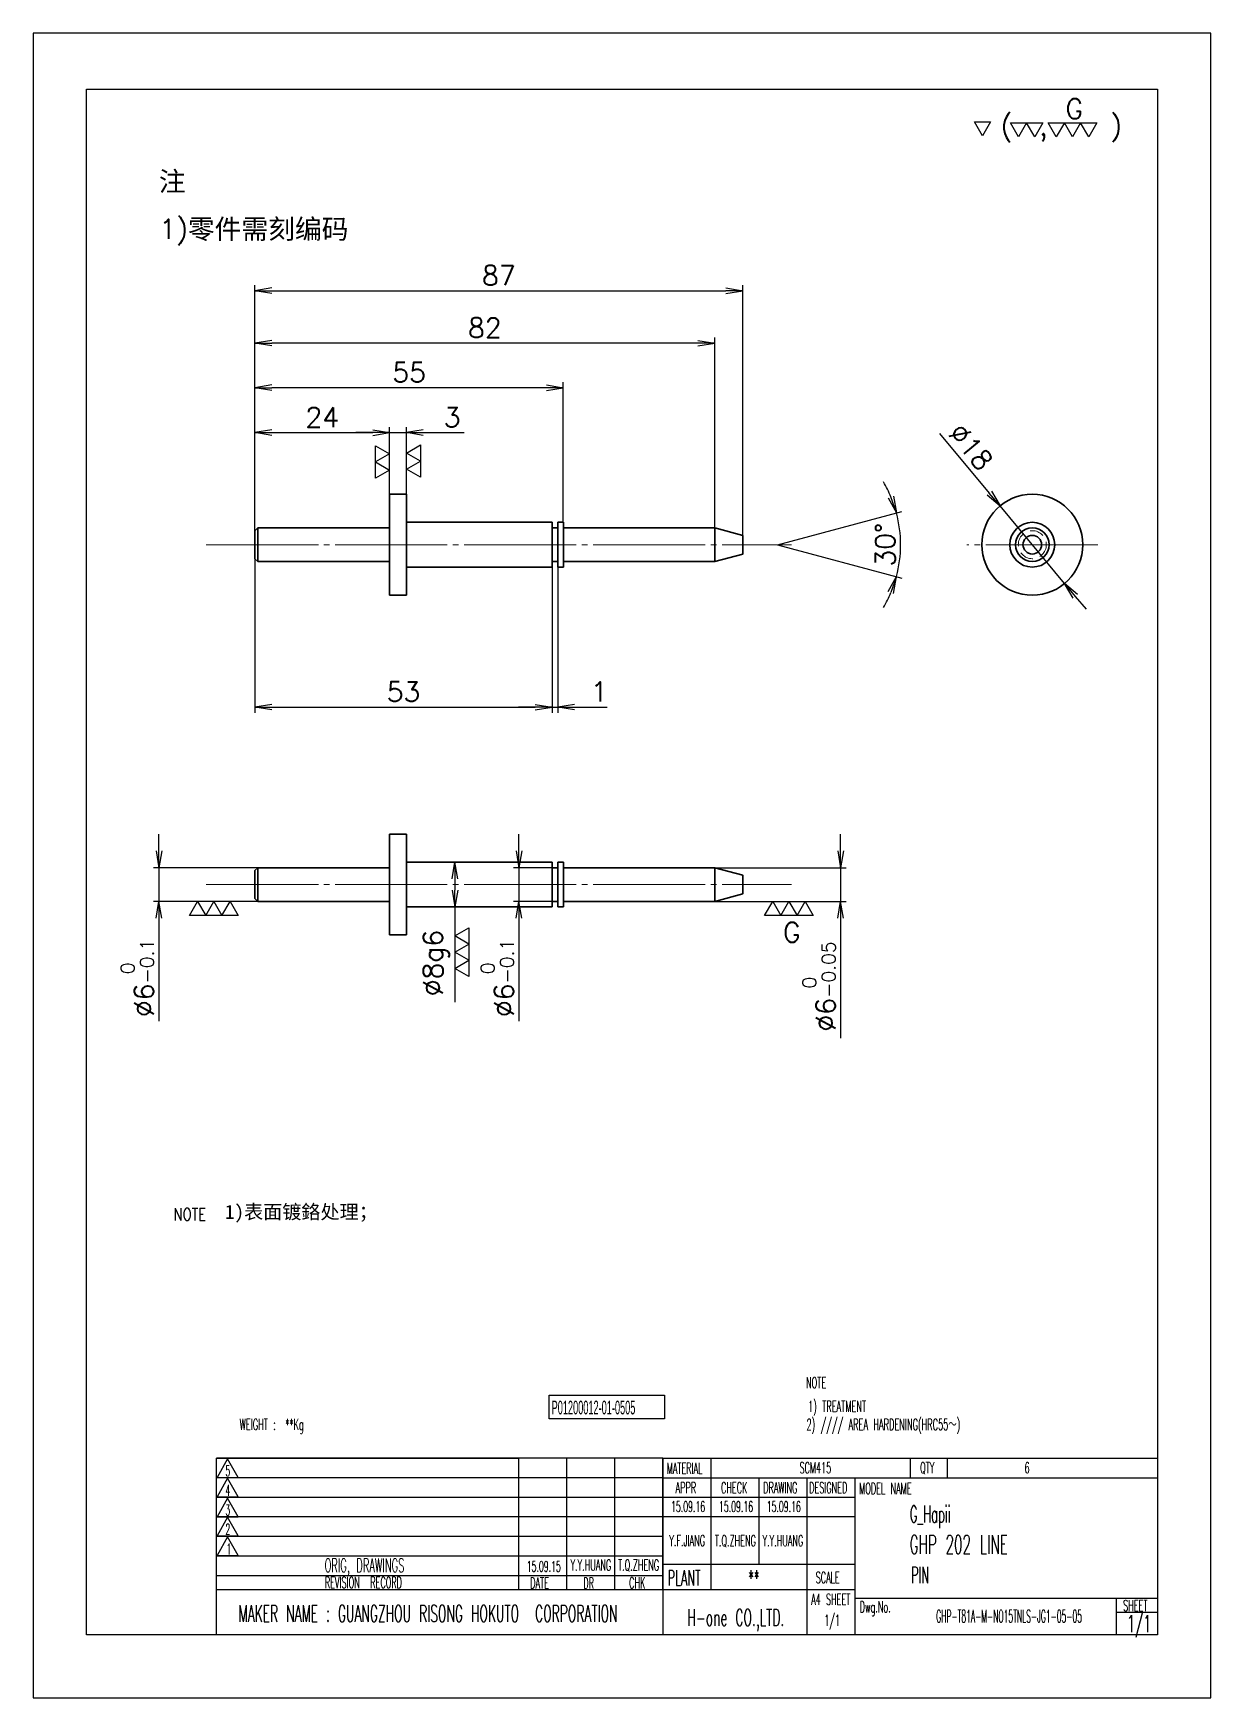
# Model space of a CAD drawing. Header units: millimetres. Extents: x 9439 to 18429, y 1498 to 3280.
# Drawn here: x 13288.5 to 13498.5, y 1498.1 to 1795.1 of the extents above; entities that cross this region are included whole.
import ezdxf
from ezdxf.enums import TextEntityAlignment as Align

# ---------------------------------------------------------------- set-up
doc = ezdxf.new("R2010")
doc.units = ezdxf.units.MM
doc.linetypes.add('CENTER-HOKUTO', pattern=[23, 20, -1, 1, -1])
doc.linetypes.add('HIDDEN-HOKUTO', pattern=[3.8, 2.5, -1.3])
doc.layers.add('AM_7', color=2, linetype='CENTER-HOKUTO', lineweight=30)
doc.layers.add('AM_HID', color=1, linetype='HIDDEN-HOKUTO', lineweight=25)
doc.layers.add('title_frame', color=7, linetype='Continuous')
doc.layers.add('word_dim', color=253, linetype='Continuous')
doc.styles.add('MX_NOTE_STANDARD', font='txt.shx', dxfattribs={"bigfont": 'bigfont.shx'})
doc.styles.get("Standard").update_dxf_attribs({"font": 'romans.shx', "bigfont": 'bigfont.shx'})
doc.dimstyles.new('RS1-1', dxfattribs={"dimtxt": 3.5, "dimasz": 3, "dimexe": 1, "dimexo": 0, "dimgap": 1, "dimtad": 3, "dimdsep": 46, "dimtxsty": 'Standard', "dimblk1": 'OPEN', "dimblk2": 'OPEN', "dimsah": 1, "dimcen": 0, "dimclrd": 256, "dimclre": 256, "dimclrt": 3, "dimazin": 2, "dimtfac": 1, "dimtmove": 0, "dimatfit": 3, "dimldrblk": 'OPEN', "dimfxl": 0, "dimtolj": 1, "dimtzin": 0, "dimarcsym": 0})

# ---------------------------------------------------------------- blocks, each defined once
blk = doc.blocks.new('21')
at = {"layer": 'title_frame', "color": 3, "linetype": 'Continuous'}
for points in [[(4.99, 2.99), (3.54, 5.49), (6.43, 5.49)], [(11.41, 2.82), (9.96, 5.33), (15.74, 5.33), (14.3, 2.82), (12.85, 5.33)], [(18.16, 2.84), (16.71, 5.34), (25.38, 5.34), (23.94, 2.84), (22.49, 5.34), (21.05, 2.84), (19.6, 5.34)]]:
    blk.add_lwpolyline(points, close=True, dxfattribs=at)
blk.add_text('(  ,    )', height=3.5, dxfattribs=at).set_placement((8.2, 3.07))
blk = doc.blocks.new('_Open')
at = {"color": 0, "lineweight": -2}
for p, q in [((-1, 0.167), (0, 0)), ((-1, -0.167), (0, 0)), ((0, 0), (-1, 0))]:
    blk.add_line(p, q, dxfattribs=at)
blk = doc.blocks.new('*D54')
at = {"layer": 'DEFPOINTS', "color": 0, "linetype": 'Continuous', "ltscale": 2}
for p in [(13415.05, 1749.17), (13328.05, 1703.86), (13415.05, 1703.86)]:
    blk.add_point(p, dxfattribs=at)
at = {"layer": 'word_dim', "linetype": 'Continuous', "lineweight": -2, "ltscale": 2}
for p, q in [((13328.05, 1703.86), (13328.05, 1750.17)), ((13415.05, 1703.86), (13415.05, 1750.17)), ((13331.05, 1749.17), (13412.05, 1749.17))]:
    blk.add_line(p, q, dxfattribs=at)
at = {"layer": 'word_dim', "linetype": 'Continuous', "lineweight": -2, "ltscale": 2, "xscale": 3, "yscale": 3, "zscale": 3, "rotation": 180}
blk.add_blockref('_Open', (13328.05, 1749.17), dxfattribs=at)
at = {"layer": 'word_dim', "linetype": 'Continuous', "lineweight": -2, "ltscale": 2, "xscale": 3, "yscale": 3, "zscale": 3}
blk.add_blockref('_Open', (13415.05, 1749.17), dxfattribs=at)
at = {"layer": 'word_dim', "color": 3, "linetype": 'Continuous', "ltscale": 2, "insert": (13371.55, 1751.92), "char_height": 3.5, "attachment_point": 5}
blk.add_mtext('\\A1;87', dxfattribs=at)
blk = doc.blocks.new('*D55')
at = {"layer": 'DEFPOINTS', "color": 0, "linetype": 'Continuous', "ltscale": 2}
for p in [(13352.05, 1723.86), (13352.05, 1712.86), (13328.05, 1703.86)]:
    blk.add_point(p, dxfattribs=at)
at = {"layer": 'word_dim', "linetype": 'Continuous', "lineweight": -2, "ltscale": 2}
for p, q in [((13328.05, 1703.86), (13328.05, 1724.86)), ((13331.05, 1723.86), (13349.05, 1723.86)), ((13352.05, 1712.86), (13352.05, 1724.86))]:
    blk.add_line(p, q, dxfattribs=at)
at = {"layer": 'word_dim', "linetype": 'Continuous', "lineweight": -2, "ltscale": 2, "xscale": 3, "yscale": 3, "zscale": 3, "rotation": 180}
blk.add_blockref('_Open', (13328.05, 1723.86), dxfattribs=at)
at = {"layer": 'word_dim', "linetype": 'Continuous', "lineweight": -2, "ltscale": 2, "xscale": 3, "yscale": 3, "zscale": 3}
blk.add_blockref('_Open', (13352.05, 1723.86), dxfattribs=at)
at = {"layer": 'word_dim', "color": 3, "linetype": 'Continuous', "ltscale": 2, "insert": (13340.05, 1726.61), "char_height": 3.5, "attachment_point": 5}
blk.add_mtext('\\A1;24', dxfattribs=at)
blk = doc.blocks.new('*D56')
at = {"layer": 'DEFPOINTS', "color": 0, "linetype": 'Continuous', "ltscale": 2}
for p in [(13355.05, 1723.86), (13352.05, 1712.86), (13355.05, 1712.86)]:
    blk.add_point(p, dxfattribs=at)
at = {"layer": 'word_dim', "linetype": 'Continuous', "lineweight": -2, "ltscale": 2}
for p, q in [((13349.05, 1723.86), (13346.05, 1723.86)), ((13352.05, 1712.86), (13352.05, 1724.86)), ((13352.05, 1723.86), (13355.05, 1723.86)), ((13355.05, 1712.86), (13355.05, 1724.86)), ((13358.05, 1723.86), (13365.39, 1723.86))]:
    blk.add_line(p, q, dxfattribs=at)
at = {"layer": 'word_dim', "linetype": 'Continuous', "lineweight": -2, "ltscale": 2, "xscale": 3, "yscale": 3, "zscale": 3}
blk.add_blockref('_Open', (13352.05, 1723.86), dxfattribs=at)
at = {"layer": 'word_dim', "linetype": 'Continuous', "lineweight": -2, "ltscale": 2, "xscale": 3, "yscale": 3, "zscale": 3, "rotation": 180}
blk.add_blockref('_Open', (13355.05, 1723.86), dxfattribs=at)
at = {"layer": 'word_dim', "color": 3, "linetype": 'Continuous', "ltscale": 2, "insert": (13363.22, 1726.61), "char_height": 3.5, "attachment_point": 5}
blk.add_mtext('\\A1;3', dxfattribs=at)
blk = doc.blocks.new('*D57')
at = {"layer": 'DEFPOINTS', "color": 0, "linetype": 'Continuous', "ltscale": 2}
for p in [(13328.05, 1703.86), (13381.05, 1699.86), (13381.05, 1674.87)]:
    blk.add_point(p, dxfattribs=at)
at = {"layer": 'word_dim', "linetype": 'Continuous', "lineweight": -2, "ltscale": 2}
for p, q in [((13328.05, 1703.86), (13328.05, 1673.87)), ((13381.05, 1699.86), (13381.05, 1673.87)), ((13331.05, 1674.87), (13378.05, 1674.87))]:
    blk.add_line(p, q, dxfattribs=at)
at = {"layer": 'word_dim', "linetype": 'Continuous', "lineweight": -2, "ltscale": 2, "xscale": 3, "yscale": 3, "zscale": 3, "rotation": 180}
blk.add_blockref('_Open', (13328.05, 1674.87), dxfattribs=at)
at = {"layer": 'word_dim', "linetype": 'Continuous', "lineweight": -2, "ltscale": 2, "xscale": 3, "yscale": 3, "zscale": 3}
blk.add_blockref('_Open', (13381.05, 1674.87), dxfattribs=at)
at = {"layer": 'word_dim', "color": 3, "linetype": 'Continuous', "ltscale": 2, "insert": (13354.55, 1677.62), "char_height": 3.5, "attachment_point": 5}
blk.add_mtext('\\A1;53', dxfattribs=at)
blk = doc.blocks.new('*D58')
at = {"layer": 'DEFPOINTS', "color": 0, "linetype": 'Continuous', "ltscale": 2}
for p in [(13381.05, 1699.86), (13382.05, 1699.86), (13382.05, 1674.87)]:
    blk.add_point(p, dxfattribs=at)
at = {"layer": 'word_dim', "linetype": 'Continuous', "lineweight": -2, "ltscale": 2}
for p, q in [((13381.05, 1699.86), (13381.05, 1673.87)), ((13382.05, 1699.86), (13382.05, 1673.87)), ((13378.05, 1674.87), (13375.05, 1674.87)), ((13381.05, 1674.87), (13382.05, 1674.87)), ((13385.05, 1674.87), (13390.89, 1674.87))]:
    blk.add_line(p, q, dxfattribs=at)
at = {"layer": 'word_dim', "linetype": 'Continuous', "lineweight": -2, "ltscale": 2, "xscale": 3, "yscale": 3, "zscale": 3}
blk.add_blockref('_Open', (13381.05, 1674.87), dxfattribs=at)
at = {"layer": 'word_dim', "linetype": 'Continuous', "lineweight": -2, "ltscale": 2, "xscale": 3, "yscale": 3, "zscale": 3, "rotation": 180}
blk.add_blockref('_Open', (13382.05, 1674.87), dxfattribs=at)
at = {"layer": 'word_dim', "color": 3, "linetype": 'Continuous', "ltscale": 2, "insert": (13389.47, 1677.62), "char_height": 3.5, "attachment_point": 5}
blk.add_mtext('\\A1;1', dxfattribs=at)
blk = doc.blocks.new('*D59')
at = {"layer": 'DEFPOINTS', "color": 0, "linetype": 'Continuous', "ltscale": 2}
for p in [(13328.05, 1731.87), (13383.05, 1707.86), (13328.05, 1703.86)]:
    blk.add_point(p, dxfattribs=at)
at = {"layer": 'word_dim', "linetype": 'Continuous', "lineweight": -2, "ltscale": 2}
for p, q in [((13328.05, 1703.86), (13328.05, 1732.87)), ((13380.05, 1731.87), (13331.05, 1731.87)), ((13383.05, 1707.86), (13383.05, 1732.87))]:
    blk.add_line(p, q, dxfattribs=at)
at = {"layer": 'word_dim', "linetype": 'Continuous', "lineweight": -2, "ltscale": 2, "xscale": 3, "yscale": 3, "zscale": 3, "rotation": 180}
blk.add_blockref('_Open', (13328.05, 1731.87), dxfattribs=at)
at = {"layer": 'word_dim', "linetype": 'Continuous', "lineweight": -2, "ltscale": 2, "xscale": 3, "yscale": 3, "zscale": 3}
blk.add_blockref('_Open', (13383.05, 1731.87), dxfattribs=at)
at = {"layer": 'word_dim', "color": 3, "linetype": 'Continuous', "ltscale": 2, "insert": (13355.55, 1734.62), "char_height": 3.5, "attachment_point": 5}
blk.add_mtext('\\A1;55', dxfattribs=at)
blk = doc.blocks.new('*D60')
at = {"layer": 'DEFPOINTS', "color": 0, "linetype": 'Continuous', "ltscale": 2}
for p in [(13328.05, 1739.83), (13410.05, 1706.81), (13328.05, 1703.86)]:
    blk.add_point(p, dxfattribs=at)
at = {"layer": 'word_dim', "linetype": 'Continuous', "lineweight": -2, "ltscale": 2}
for p, q in [((13328.05, 1703.86), (13328.05, 1740.83)), ((13410.05, 1706.81), (13410.05, 1740.83)), ((13407.05, 1739.83), (13331.05, 1739.83))]:
    blk.add_line(p, q, dxfattribs=at)
at = {"layer": 'word_dim', "linetype": 'Continuous', "lineweight": -2, "ltscale": 2, "xscale": 3, "yscale": 3, "zscale": 3, "rotation": 180}
blk.add_blockref('_Open', (13328.05, 1739.83), dxfattribs=at)
at = {"layer": 'word_dim', "linetype": 'Continuous', "lineweight": -2, "ltscale": 2, "xscale": 3, "yscale": 3, "zscale": 3}
blk.add_blockref('_Open', (13410.05, 1739.83), dxfattribs=at)
at = {"layer": 'word_dim', "color": 3, "linetype": 'Continuous', "ltscale": 2, "insert": (13369.05, 1742.58), "char_height": 3.5, "attachment_point": 5}
blk.add_mtext('\\A1;82', dxfattribs=at)
blk = doc.blocks.new('*D61')
at = {"layer": 'DEFPOINTS', "color": 0, "linetype": 'Continuous', "ltscale": 2}
for p in [(13410.05, 1706.86), (13415.05, 1705.52), (13415.05, 1702.2), (13443.12, 1701.95), (13410.05, 1700.86)]:
    blk.add_point(p, dxfattribs=at)
at = {"layer": 'word_dim', "linetype": 'Continuous', "lineweight": -2, "ltscale": 2}
for q in [(13443.42, 1709.81), (13443.42, 1697.92)]:
    blk.add_line((13421.25, 1703.86), q, dxfattribs=at)
for start, end in [(22.8347, 30.6697), (345.0003, 14.9997), (329.3303, 337.1653)]:
    blk.add_arc((13421.25, 1703.86), 21.96, start, end, dxfattribs=at)
at = {"layer": 'word_dim', "linetype": 'Continuous', "lineweight": -2, "ltscale": 2, "xscale": 3, "yscale": 3, "zscale": 3}
for p, rotation in [((13442.46, 1709.55), 288.9172278543164), ((13442.46, 1698.18), 71.0827721456836)]:
    blk.add_blockref('_Open', p, dxfattribs=dict(at, rotation=rotation))
at = {"layer": 'word_dim', "color": 3, "linetype": 'Continuous', "ltscale": 2, "insert": (13440.46, 1703.86), "char_height": 3.5, "attachment_point": 5, "rotation": 90}
blk.add_mtext('\\A1;{\\Fsimplex|c0;30°}', dxfattribs=at)
blk = doc.blocks.new('*D62')
at = {"layer": 'DEFPOINTS', "color": 0, "linetype": 'Continuous', "ltscale": 2}
for p in [(13460.94, 1710.78), (13472.45, 1696.95)]:
    blk.add_point(p, dxfattribs=at)
at = {"layer": 'word_dim', "linetype": 'Continuous', "lineweight": -2, "ltscale": 2}
for p, q in [((13450.17, 1723.72), (13459.02, 1713.09)), ((13472.45, 1696.95), (13460.94, 1710.78)), ((13474.37, 1694.64), (13476.29, 1692.34))]:
    blk.add_line(p, q, dxfattribs=at)
at = {"layer": 'word_dim', "linetype": 'Continuous', "lineweight": -2, "ltscale": 2, "xscale": 3, "yscale": 3, "zscale": 3}
for p, rotation in [((13460.94, 1710.78), 309.7729966099823), ((13472.45, 1696.95), 129.7729966099824)]:
    blk.add_blockref('_Open', p, dxfattribs=dict(at, rotation=rotation))
at = {"layer": 'word_dim', "color": 3, "linetype": 'Continuous', "ltscale": 2, "insert": (13455.75, 1721.32), "char_height": 3.5, "attachment_point": 5, "rotation": 309.773}
blk.add_mtext('\\A1;∅18', dxfattribs=at)
blk = doc.blocks.new('*D63')
at = {"layer": 'DEFPOINTS', "color": 0, "linetype": 'Continuous', "ltscale": 2}
for p in [(13340.3, 1646.22), (13310.93, 1640.22), (13340.3, 1640.22)]:
    blk.add_point(p, dxfattribs=at)
at = {"layer": 'word_dim', "linetype": 'Continuous', "lineweight": -2, "ltscale": 2}
for p, q in [((13310.93, 1649.22), (13310.93, 1652.22)), ((13340.3, 1646.22), (13309.93, 1646.22)), ((13310.93, 1646.22), (13310.93, 1640.22)), ((13340.3, 1640.22), (13309.93, 1640.22)), ((13310.93, 1637.22), (13310.93, 1618.87))]:
    blk.add_line(p, q, dxfattribs=at)
at = {"layer": 'word_dim', "linetype": 'Continuous', "lineweight": -2, "ltscale": 2, "xscale": 3, "yscale": 3, "zscale": 3}
for p, rotation in [((13310.93, 1646.22), 270), ((13310.93, 1640.22), 90)]:
    blk.add_blockref('_Open', p, dxfattribs=dict(at, rotation=rotation))
at = {"layer": 'word_dim', "color": 3, "linetype": 'Continuous', "ltscale": 2, "insert": (13307.07, 1626.55), "char_height": 3.5, "attachment_point": 5, "rotation": 90}
blk.add_mtext('%%C6{\\H2.450000;\\S 0^ -0.1;}', dxfattribs=at)
blk = doc.blocks.new('*D64')
at = {"layer": 'DEFPOINTS', "color": 0, "linetype": 'Continuous', "ltscale": 2}
for p in [(13400.67, 1646.22), (13400.67, 1640.22), (13432.51, 1640.22)]:
    blk.add_point(p, dxfattribs=at)
at = {"layer": 'word_dim', "linetype": 'Continuous', "lineweight": -2, "ltscale": 2}
for p, q in [((13432.51, 1649.22), (13432.51, 1652.22)), ((13400.67, 1646.22), (13433.51, 1646.22)), ((13432.51, 1646.22), (13432.51, 1640.22)), ((13400.67, 1640.22), (13433.51, 1640.22)), ((13432.51, 1637.22), (13432.51, 1615.84))]:
    blk.add_line(p, q, dxfattribs=at)
at = {"layer": 'word_dim', "linetype": 'Continuous', "lineweight": -2, "ltscale": 2, "xscale": 3, "yscale": 3, "zscale": 3}
for p, rotation in [((13432.51, 1646.22), 270), ((13432.51, 1640.22), 90)]:
    blk.add_blockref('_Open', p, dxfattribs=dict(at, rotation=rotation))
at = {"layer": 'word_dim', "color": 3, "linetype": 'Continuous', "ltscale": 2, "insert": (13428.66, 1625.03), "char_height": 3.5, "attachment_point": 5, "rotation": 90}
blk.add_mtext('%%C6{\\H2.450000;\\S 0^ -0.05;}', dxfattribs=at)
blk = doc.blocks.new('*D65')
at = {"layer": 'DEFPOINTS', "color": 0, "linetype": 'Continuous', "ltscale": 2}
for p in [(13368.05, 1647.22), (13363.71, 1639.22), (13368.05, 1639.22)]:
    blk.add_point(p, dxfattribs=at)
at = {"layer": 'word_dim', "linetype": 'Continuous', "lineweight": -2, "ltscale": 2}
for p, q in [((13368.05, 1647.22), (13362.71, 1647.22)), ((13363.71, 1644.22), (13363.71, 1642.22)), ((13368.05, 1639.22), (13362.71, 1639.22)), ((13363.71, 1639.22), (13363.71, 1622.22))]:
    blk.add_line(p, q, dxfattribs=at)
at = {"layer": 'word_dim', "linetype": 'Continuous', "lineweight": -2, "ltscale": 2, "xscale": 3, "yscale": 3, "zscale": 3}
for p, rotation in [((13363.71, 1647.22), 90), ((13363.71, 1639.22), 270)]:
    blk.add_blockref('_Open', p, dxfattribs=dict(at, rotation=rotation))
at = {"layer": 'word_dim', "color": 3, "linetype": 'Continuous', "ltscale": 2, "insert": (13360.37, 1629.22), "char_height": 3.5, "attachment_point": 5, "rotation": 90}
blk.add_mtext('\\A1;%%C8g6', dxfattribs=at)
blk = doc.blocks.new('*D66')
at = {"layer": 'DEFPOINTS', "color": 0, "linetype": 'Continuous', "ltscale": 2}
for p in [(13381.55, 1646.22), (13375.14, 1640.22), (13381.55, 1640.22)]:
    blk.add_point(p, dxfattribs=at)
at = {"layer": 'word_dim', "linetype": 'Continuous', "lineweight": -2, "ltscale": 2}
for p, q in [((13375.14, 1649.22), (13375.14, 1652.22)), ((13381.55, 1646.22), (13374.14, 1646.22)), ((13375.14, 1646.22), (13375.14, 1640.22)), ((13381.55, 1640.22), (13374.14, 1640.22)), ((13375.14, 1637.22), (13375.14, 1618.87))]:
    blk.add_line(p, q, dxfattribs=at)
at = {"layer": 'word_dim', "linetype": 'Continuous', "lineweight": -2, "ltscale": 2, "xscale": 3, "yscale": 3, "zscale": 3}
for p, rotation in [((13375.14, 1646.22), 270), ((13375.14, 1640.22), 90)]:
    blk.add_blockref('_Open', p, dxfattribs=dict(at, rotation=rotation))
at = {"layer": 'word_dim', "color": 3, "linetype": 'Continuous', "ltscale": 2, "insert": (13371.29, 1626.55), "char_height": 3.5, "attachment_point": 5, "rotation": 90}
blk.add_mtext('%%C6{\\H2.450000;\\S 0^ -0.1;}', dxfattribs=at)

msp = doc.modelspace()

# ---------------------------------------------------------------- linework, layer by layer
at = {"color": 7, "lineweight": 35, "ltscale": 0.027544}
for p, q in [((13352.054, 1711.763), (13352.054, 1712.865)), ((13355.054, 1711.763), (13355.054, 1712.865))]:
    msp.add_line(p, q, dxfattribs=at)
at = {"color": 7, "lineweight": 35, "ltscale": 0.075}
for p, q in [((13352.054, 1712.865), (13355.054, 1712.865)), ((13352.054, 1694.865), (13355.054, 1694.865)), ((13352.054, 1652.225), (13355.054, 1652.225)), ((13328.554, 1646.225), (13328.554, 1643.225)), ((13410.054, 1640.225), (13410.054, 1643.225)), ((13352.054, 1634.225), (13355.054, 1634.225))]:
    msp.add_line(p, q, dxfattribs=at)
at = {"color": 7, "lineweight": 35, "ltscale": 0.422456}
for p, q in [((13352.054, 1694.865), (13352.054, 1711.763)), ((13355.054, 1694.865), (13355.054, 1711.763))]:
    msp.add_line(p, q, dxfattribs=at)
at = {"color": 7, "lineweight": 35}
for p, q in [((13355.054, 1707.865), (13381.054, 1707.865)), ((13352.054, 1706.865), (13328.554, 1706.865)), ((13383.054, 1706.865), (13410.054, 1706.865)), ((13352.054, 1700.865), (13328.554, 1700.865)), ((13355.054, 1699.865), (13381.054, 1699.865)), ((13383.054, 1700.865), (13410.054, 1700.865)), ((13352.054, 1646.225), (13328.554, 1646.225)), ((13355.054, 1647.225), (13381.054, 1647.225)), ((13383.054, 1646.225), (13410.054, 1646.225)), ((13352.054, 1640.225), (13328.554, 1640.225)), ((13383.054, 1640.225), (13410.054, 1640.225)), ((13355.054, 1639.225), (13381.054, 1639.225))]:
    msp.add_line(p, q, dxfattribs=at)
at = {"color": 7, "lineweight": 35, "ltscale": 0.012242}
for p, q in [((13381.054, 1707.375), (13381.054, 1707.865)), ((13382.054, 1707.375), (13382.054, 1707.865)), ((13383.054, 1707.375), (13383.054, 1707.865))]:
    msp.add_line(p, q, dxfattribs=at)
at = {"color": 7, "lineweight": 35, "ltscale": 0.025}
for p, q in [((13382.054, 1707.865), (13383.054, 1707.865)), ((13381.054, 1706.865), (13382.054, 1706.865)), ((13381.054, 1700.865), (13382.054, 1700.865)), ((13382.054, 1699.865), (13383.054, 1699.865)), ((13381.054, 1646.225), (13382.054, 1646.225)), ((13382.054, 1647.225), (13383.054, 1647.225)), ((13381.054, 1640.225), (13382.054, 1640.225)), ((13382.054, 1639.225), (13383.054, 1639.225))]:
    msp.add_line(p, q, dxfattribs=at)
at = {"color": 7, "lineweight": 35, "ltscale": 0.017678}
for p, q in [((13328.054, 1706.365), (13328.554, 1706.865)), ((13328.054, 1701.365), (13328.554, 1700.865)), ((13328.054, 1645.725), (13328.554, 1646.225)), ((13328.054, 1640.725), (13328.554, 1640.225))]:
    msp.add_line(p, q, dxfattribs=at)
at = {"color": 7, "lineweight": 35, "ltscale": 0.125}
msp.add_line((13328.054, 1701.365), (13328.054, 1706.365), dxfattribs=at)
at = {"color": 7, "lineweight": 35, "ltscale": 0.15}
msp.add_line((13328.554, 1706.865), (13328.554, 1700.865), dxfattribs=at)
at = {"color": 7, "lineweight": 35, "ltscale": 0.187758}
for p, q in [((13381.054, 1699.865), (13381.054, 1707.375)), ((13382.054, 1699.865), (13382.054, 1707.375)), ((13383.054, 1699.865), (13383.054, 1707.375))]:
    msp.add_line(p, q, dxfattribs=at)
at = {"color": 7, "lineweight": 35, "ltscale": 0.116142}
msp.add_line((13410.054, 1702.219), (13410.054, 1706.865), dxfattribs=at)
at = {"color": 7, "lineweight": 35, "ltscale": 0.129409}
for p, q in [((13415.054, 1705.525), (13410.054, 1706.865)), ((13415.054, 1702.204), (13410.054, 1700.865)), ((13415.054, 1644.885), (13410.054, 1646.225))]:
    msp.add_line(p, q, dxfattribs=at)
at = {"color": 7, "lineweight": 35, "ltscale": 0.064276}
msp.add_line((13415.054, 1705.525), (13415.054, 1702.954), dxfattribs=at)
at = {"color": 7, "lineweight": 35, "ltscale": 0.033858}
msp.add_line((13410.054, 1700.865), (13410.054, 1702.219), dxfattribs=at)
at = {"color": 7, "lineweight": 35, "ltscale": 0.018738}
msp.add_line((13415.054, 1702.954), (13415.054, 1702.204), dxfattribs=at)
at = {"color": 7, "lineweight": 35, "ltscale": 0.33287}
for p, q in [((13352.054, 1638.91), (13352.054, 1652.225)), ((13355.054, 1638.91), (13355.054, 1652.225))]:
    msp.add_line(p, q, dxfattribs=at)
at = {"color": 7, "lineweight": 35, "ltscale": 0.0625}
msp.add_line((13328.054, 1643.225), (13328.054, 1645.725), dxfattribs=at)
at = {"color": 7, "lineweight": 35, "ltscale": 0.147942}
for p, q in [((13381.054, 1641.307), (13381.054, 1647.225)), ((13382.054, 1641.307), (13382.054, 1647.225)), ((13383.054, 1641.307), (13383.054, 1647.225))]:
    msp.add_line(p, q, dxfattribs=at)
at = {"color": 7, "lineweight": 35, "ltscale": 0.012292}
msp.add_line((13410.054, 1645.733), (13410.054, 1646.225), dxfattribs=at)
at = {"color": 7, "lineweight": 35, "ltscale": 0.062708}
msp.add_line((13410.054, 1643.225), (13410.054, 1645.733), dxfattribs=at)
at = {"color": 7, "lineweight": 35, "ltscale": 0.054127}
msp.add_line((13328.054, 1641.06), (13328.054, 1643.225), dxfattribs=at)
at = {"color": 7, "lineweight": 35, "ltscale": 0.064952}
msp.add_line((13328.554, 1643.225), (13328.554, 1640.627), dxfattribs=at)
at = {"color": 7, "lineweight": 35, "ltscale": 0.006804}
msp.add_line((13415.054, 1644.885), (13415.054, 1644.613), dxfattribs=at)
at = {"color": 7, "lineweight": 35, "ltscale": 0.034703}
msp.add_line((13415.054, 1644.613), (13415.054, 1643.225), dxfattribs=at)
at = {"color": 7, "lineweight": 35, "ltscale": 0.041506}
msp.add_line((13415.054, 1643.225), (13415.054, 1641.564), dxfattribs=at)
at = {"color": 7, "lineweight": 35, "ltscale": 0.008373}
msp.add_line((13328.054, 1640.725), (13328.054, 1641.06), dxfattribs=at)
at = {"color": 7, "lineweight": 35, "ltscale": 0.010048}
msp.add_line((13328.554, 1640.627), (13328.554, 1640.225), dxfattribs=at)
at = {"color": 7, "lineweight": 35, "ltscale": 0.052058}
for p, q in [((13381.054, 1639.225), (13381.054, 1641.307)), ((13382.054, 1639.225), (13382.054, 1641.307)), ((13383.054, 1639.225), (13383.054, 1641.307))]:
    msp.add_line(p, q, dxfattribs=at)
at = {"color": 7, "lineweight": 35, "ltscale": 0.12941}
msp.add_line((13415.054, 1641.564), (13410.054, 1640.225), dxfattribs=at)
at = {"color": 7, "lineweight": 35, "ltscale": 0.11713}
for p, q in [((13352.054, 1634.225), (13352.054, 1638.91)), ((13355.054, 1634.225), (13355.054, 1638.91))]:
    msp.add_line(p, q, dxfattribs=at)
at = {"color": 7, "lineweight": 35}
for radius in [9, 4, 3, 1.66]:
    msp.add_circle((13466.694, 1703.865), radius, dxfattribs=at)
at = {"layer": 'AM_7', "color": 2, "lineweight": 13}
for p, q in [((13319.354, 1703.865), (13423.754, 1703.865)), ((13478.394, 1703.865), (13454.994, 1703.865)), ((13319.354, 1643.225), (13423.754, 1643.225))]:
    msp.add_line(p, q, dxfattribs=at)
at = {"layer": 'AM_HID', "color": 1, "lineweight": 13}
for p, q in [((13328.554, 1706.865), (13328.554, 1702.365)), ((13410.054, 1706.805), (13410.054, 1706.865)), ((13410.054, 1700.865), (13410.054, 1706.805)), ((13328.554, 1702.365), (13328.554, 1700.865)), ((13328.554, 1646.225), (13328.554, 1643.225)), ((13410.054, 1643.225), (13410.054, 1646.225)), ((13328.554, 1643.225), (13328.554, 1640.225)), ((13410.054, 1642.63), (13410.054, 1643.225)), ((13410.054, 1640.225), (13410.054, 1642.63))]:
    msp.add_line(p, q, dxfattribs=at)
msp.add_circle((13466.694, 1703.865), 2.5, dxfattribs=at)
msp.add_arc((13466.694, 1703.865), 3, 89.99999, 96.14789, dxfattribs=at)
at = {"layer": 'title_frame'}
for p, q in [((13298.016, 1785.121), (13489.016, 1785.121)), ((13298.016, 1509.371), (13298.016, 1785.121)), ((13303.016, 1785.121), (13489.016, 1785.121)), ((13489.016, 1785.121), (13489.016, 1509.371)), ((13380.549, 1552.085), (13401.077, 1552.085)), ((13380.549, 1547.884), (13380.549, 1552.085)), ((13401.077, 1552.085), (13401.077, 1547.884)), ((13401.077, 1547.884), (13380.549, 1547.884)), ((13321.191, 1509.371), (13321.191, 1540.871)), ((13321.191, 1540.871), (13375.091, 1540.871)), ((13400.816, 1540.871), (13321.191, 1540.871)), ((13323.171, 1540.748), (13321.291, 1537.426)), ((13325.05, 1537.426), (13323.171, 1540.748)), ((13375.091, 1517.371), (13375.091, 1540.871)), ((13383.666, 1517.371), (13383.666, 1540.871)), ((13383.666, 1517.371), (13383.666, 1540.871)), ((13392.241, 1517.371), (13392.241, 1540.871)), ((13392.241, 1517.371), (13392.241, 1540.871)), ((13400.816, 1540.871), (13400.816, 1537.371)), ((13400.816, 1517.371), (13400.816, 1540.871)), ((13400.816, 1540.871), (13400.816, 1509.371)), ((13400.816, 1540.871), (13400.816, 1509.371)), ((13400.816, 1540.871), (13489.016, 1540.871)), ((13409.391, 1517.371), (13409.391, 1540.871)), ((13444.916, 1540.871), (13444.916, 1537.371)), ((13451.488, 1540.871), (13451.488, 1537.371)), ((13375.091, 1537.371), (13321.191, 1537.371)), ((13400.816, 1537.371), (13321.191, 1537.371)), ((13321.291, 1537.426), (13325.05, 1537.426)), ((13323.171, 1537.271), (13321.291, 1533.949)), ((13325.05, 1533.949), (13323.171, 1537.271)), ((13400.816, 1537.371), (13489.016, 1537.371)), ((13417.966, 1521.968), (13417.966, 1537.371)), ((13426.541, 1509.371), (13426.541, 1537.371)), ((13435.116, 1509.371), (13435.116, 1537.371)), ((13375.091, 1533.871), (13321.191, 1533.871)), ((13400.816, 1533.871), (13321.191, 1533.871)), ((13321.291, 1533.949), (13325.05, 1533.949)), ((13323.171, 1533.741), (13321.291, 1530.419)), ((13325.05, 1530.419), (13323.171, 1533.741)), ((13435.116, 1533.871), (13400.816, 1533.871)), ((13375.091, 1530.371), (13321.191, 1530.371)), ((13400.816, 1530.371), (13321.191, 1530.371)), ((13321.291, 1530.419), (13325.05, 1530.419)), ((13323.171, 1530.328), (13321.291, 1527.006)), ((13325.05, 1527.006), (13323.171, 1530.328)), ((13435.116, 1530.371), (13400.816, 1530.371)), ((13375.091, 1526.871), (13321.191, 1526.871)), ((13400.816, 1526.871), (13321.191, 1526.871)), ((13321.291, 1527.006), (13325.05, 1527.006)), ((13323.171, 1526.799), (13321.291, 1523.476)), ((13325.05, 1523.476), (13323.171, 1526.799)), ((13375.091, 1523.371), (13321.191, 1523.371)), ((13400.816, 1523.371), (13321.191, 1523.371)), ((13321.291, 1523.476), (13325.05, 1523.476)), ((13400.816, 1521.968), (13435.116, 1521.968)), ((13375.091, 1519.871), (13321.191, 1519.871)), ((13400.816, 1519.871), (13321.191, 1519.871)), ((13400.816, 1517.371), (13321.191, 1517.371)), ((13435.116, 1517.371), (13400.816, 1517.371)), ((13435.116, 1515.871), (13489.016, 1515.871)), ((13481.666, 1515.871), (13481.666, 1509.371)), ((13481.666, 1513.371), (13489.016, 1513.371)), ((13489.016, 1509.371), (13298.016, 1509.371)), ((13489.016, 1509.371), (13435.116, 1509.371))]:
    msp.add_line(p, q, dxfattribs=at)
at = {"layer": 'title_frame', "color": 4}
msp.add_lwpolyline([(13288.516, 1498.121), (13498.516, 1498.121), (13498.516, 1795.121), (13288.516, 1795.121)], close=True, dxfattribs=at)
at = {"layer": 'word_dim', "color": 3, "linetype": 'Continuous', "ltscale": 2}
for points in [[(13352.054, 1717.19), (13349.551, 1715.745), (13349.551, 1721.525), (13352.054, 1720.08), (13349.551, 1718.635)], [(13355.054, 1720.222), (13357.557, 1721.667), (13357.557, 1715.887), (13355.054, 1717.332), (13357.557, 1718.777)], [(13323.602, 1640.225), (13325.047, 1637.722), (13316.377, 1637.722), (13317.822, 1640.225), (13319.267, 1637.722), (13320.712, 1640.225), (13322.157, 1637.722)], [(13426.178, 1640.225), (13427.623, 1637.722), (13418.953, 1637.722), (13420.398, 1640.225), (13421.843, 1637.722), (13423.288, 1640.225), (13424.733, 1637.722)], [(13363.708, 1634.043), (13366.211, 1635.488), (13366.211, 1626.818), (13363.708, 1628.263), (13366.211, 1629.708), (13363.708, 1631.153), (13366.211, 1632.598)]]:
    msp.add_lwpolyline(points, close=True, dxfattribs=at)

# ---------------------------------------------------------------- block references
at = {"layer": 'word_dim', "linetype": 'Continuous', "ltscale": 2}
msp.add_blockref('21', (13452.82, 1773.807), dxfattribs=at)

# ---------------------------------------------------------------- texts
at = {"ltscale": 2, "width": 96.90613, "attachment_point": 1}
for s, insert, char_height in [('{\\fSimSun|b0|i0|c134|p2;\\C3;注}', (13310.91, 1770.446), 3.5), ('{\\Fromans,bigfont|c134;\\C3;1)\\fSimSun|b0|i0|c134|p2;零件需刻编码}', (13310.987, 1761.95), 3.5), ('{\\fSimSun|b0|i0|c134|p2;\\C3;1)表面镀鉻处理；}', (13322.698, 1586.07), 2.5)]:
    msp.add_mtext(s, dxfattribs=dict(at, insert=insert, char_height=char_height))
at = {"linetype": 'Continuous', "insert": (13444.863, 1530.392), "char_height": 3, "width": 50.9, "attachment_point": 4}
msp.add_mtext('{\\W0.5;\\C3;G_Hapii }', dxfattribs=at)
at = {"layer": 'title_frame', "color": 3, "style": 'MX_NOTE_STANDARD'}
for s, height, width, p in [('NOTE', 1.96, 0.545, (13426.331, 1553.354)), ('1) TREATMENT', 1.96, 0.545, (13426.719, 1549.131)), ('WEIGHT : ', 2, 0.5341, (13325.318, 1545.902)), ('**Kg', 2, 0.5341, (13333.465, 1545.902)), ('2) //// AREA HARDENING(HRC55\\M+18160)', 2, 0.5341, (13426.429, 1545.884)), ('5', 1.918, 0.5341, (13322.776, 1537.651)), ('MATERIAL', 1.9728, 0.5341, (13401.488, 1538.084)), ('SCM415', 1.9728, 0.5341, (13425.189, 1538.17)), ('QTY', 1.9728, 0.5341, (13446.689, 1538.17)), ('6', 1.973, 0.5341, (13465.317, 1538.17)), ('4', 1.918, 0.5341, (13322.776, 1534.174)), ('APPR', 1.9728, 0.5341, (13403.083, 1534.613)), ('CHECK', 1.9728, 0.5341, (13411.179, 1534.613)), ('DRAWING', 1.9728, 0.5341, (13418.699, 1534.613)), ('DESIGNED', 1.9728, 0.5341, (13426.89, 1534.613)), ('MODEL NAME', 1.9728, 0.5341, (13435.819, 1534.463)), ('3', 1.918, 0.5341, (13322.776, 1530.645)), ('15.09.16', 1.9, 0.5341, (13402.258, 1531.279)), ('15.09.16', 1.9, 0.5341, (13410.808, 1531.279)), ('15.09.16', 1.9, 0.5341, (13419.32, 1531.279)), ('2', 1.918, 0.5341, (13322.776, 1527.231)), ('GHP 202 LINE', 3.3, 0.5341, (13444.824, 1523.822)), ('1', 1.918, 0.5341, (13322.972, 1523.702)), ('ORIG, DRAWINGS', 2.4112, 0.5341, (13340.464, 1520.533)), ('15.09.15', 1.9, 0.5341, (13376.517, 1520.609)), ('PLANT', 2.74, 0.5341, (13401.652, 1518.141)), ('**', 2.74, 0.5341, (13416.009, 1518.141)), ('PIN', 2.94, 0.5, (13445.072, 1518.558)), ('REVISION  RECORD', 1.9728, 0.5341, (13340.515, 1517.695)), ('DATE', 1.9728, 0.5341, (13377.128, 1517.614)), ('DR', 1.9728, 0.5341, (13386.622, 1517.603)), ('CHK', 1.9728, 0.5341, (13394.799, 1517.637)), ('SCALE', 1.9728, 0.5341, (13428.066, 1518.59)), ('A4 SHEET', 1.9728, 0.5341, (13427.245, 1514.695)), ('Dwg.No.', 1.9728, 0.5341, (13435.905, 1513.349)), ('SHEET', 1.9728, 0.5341, (13482.906, 1513.583)), ('MAKER NAME : GUANGZHOU RISONG HOKUTO  CORPORATION', 3, 0.5341, (13325.102, 1511.646)), ('H-one CO.,LTD.', 3, 0.5341, (13405.172, 1510.921)), ('1/1', 1.9728, 0.5341, (13429.597, 1510.94)), ('GHP-T81A-M-NO15TNLS-JG1-05-05', 2.24, 0.441, (13449.559, 1511.543)), ('1/1', 3, 0.5341, (13483.623, 1509.847))]:
    msp.add_text(s, height=height, dxfattribs=dict(at, width=width)).set_placement(p)
at = {"layer": 'title_frame', "color": 3, "style": 'MX_NOTE_STANDARD', "width": 0.5341}
for s, p in [('Y.F.JIANG', (13405.148, 1524.578)), ('T.Q.ZHENG', (13413.743, 1524.556)), ('Y.Y.HUANG', (13422.222, 1524.56)), ('Y.Y.HUANG', (13387.965, 1520.203)), ('T.Q.ZHENG', (13396.477, 1520.209))]:
    msp.add_text(s, height=1.9728, dxfattribs=at).set_placement(p, align=Align.BOTTOM_CENTER)
at = {"layer": 'title_frame', "color": 3, "insert": (13380.963, 1551.128), "char_height": 2.45, "width": 4.1107, "attachment_point": 1, "style": 'MX_NOTE_STANDARD'}
msp.add_mtext('{\\f3 of 9 Barcode|b0|i0|c0|p82;\\W0.5;P01200012-01-0505}', dxfattribs=at)
at = {"layer": 'word_dim', "color": 3, "linetype": 'Continuous', "width": 0.788866}
msp.add_text('NOTE     ', height=2.1875, dxfattribs=at).set_placement((13313.533, 1583.286), (13325.202, 1583.286), align=Align.FIT)
at = {"layer": 'word_dim', "linetype": 'Continuous', "ltscale": 2, "char_height": 3.5, "width": 5.71037, "attachment_point": 1}
for insert in [(13472.61, 1783.396), (13422.22, 1636.436)]:
    msp.add_mtext('{\\C3;G}', dxfattribs=dict(at, insert=insert))

# ---------------------------------------------------------------- dimensions: what is measured, and where the dimension line sits
at = {"layer": 'word_dim', "linetype": 'Continuous', "ltscale": 2}
for base, p1, p2, picture, middle in [((13415.054, 1749.172), (13328.054, 1703.865), (13415.054, 1703.865), '*D54', (13371.554, 1749.172)), ((13355.054, 1723.864), (13352.054, 1712.865), (13355.054, 1712.865), '*D56', (13363.22, 1723.864))]:
    dim = msp.add_linear_dim(base=base, p1=p1, p2=p2, dimstyle='RS1-1', dxfattribs=at)
    dim.commit()
    dim.dimension.update_dxf_attribs({"geometry": picture, "text_midpoint": middle, "dimtype": 160})
for base, p1, p2, picture, middle in [((13328.054, 1739.831), (13410.054, 1706.805), (13328.054, 1703.865), '*D60', (13369.054, 1742.581)), ((13328.054, 1731.866), (13383.054, 1707.865), (13328.054, 1703.865), '*D59', (13355.554, 1734.616)), ((13352.054, 1723.864), (13328.054, 1703.865), (13352.054, 1712.865), '*D55', (13340.054, 1726.614)), ((13381.054, 1674.866), (13328.054, 1703.865), (13381.054, 1699.865), '*D57', (13354.554, 1677.616)), ((13382.054, 1674.866), (13381.054, 1699.865), (13382.054, 1699.865), '*D58', (13389.47, 1677.616))]:
    dim = msp.add_linear_dim(base=base, p1=p1, p2=p2, dimstyle='RS1-1', dxfattribs=at)
    dim.commit()
    dim.dimension.update_dxf_attribs({"geometry": picture, "text_midpoint": middle})
dim = msp.add_diameter_dim_2p(p1=(13472.451, 1696.947), p2=(13460.936, 1710.782), dimstyle='RS1-1', dxfattribs=at)
dim.commit()
dim.dimension.update_dxf_attribs({"geometry": '*D62', "text_midpoint": (13453.632, 1719.557)})
dim = msp.add_angular_dim_2l(base=(13443.1221, 1701.9512), line1=((13415.0537, 1705.525), (13410.0537, 1706.8647)), line2=((13415.0537, 1702.2044), (13410.0537, 1700.8647)), text='{\\Fsimplex|c0;<>}', dimstyle='RS1-1', dxfattribs=at)
dim.commit()
dim.dimension.update_dxf_attribs({"geometry": '*D61', "text_midpoint": (13440.4556, 1703.8647)})
for base, p1, p2, override, picture, middle in [((13310.93, 1640.225), (13340.304, 1646.225), (13340.304, 1640.225), {"dimgap": 1, "dimtol": 1, "dimlim": 0, "dimtp": 0, "dimtm": 0.1, "dimtfac": 0.7, "dimtolj": 0, "dimtzin": 8}, '*D63', (13307.072, 1626.55)), ((13375.144, 1640.225), (13381.554, 1646.225), (13381.554, 1640.225), {"dimgap": 1, "dimtol": 1, "dimlim": 0, "dimtp": 0, "dimtm": 0.1, "dimtfac": 0.7, "dimtolj": 0, "dimtzin": 8}, '*D66', (13371.285, 1626.55)), ((13432.514, 1640.225), (13400.67, 1646.225), (13400.67, 1640.225), {"dimgap": 1, "dimtol": 1, "dimlim": 0, "dimtp": 0, "dimtm": 0.05, "dimtfac": 0.7, "dimtolj": 0, "dimtzin": 8}, '*D64', (13428.656, 1625.033))]:
    dim = msp.add_linear_dim(base=base, p1=p1, p2=p2, angle=90, text='%%C<>', dimstyle='RS1-1', override=override, dxfattribs=at)
    dim.commit()
    dim.dimension.update_dxf_attribs({"geometry": picture, "text_midpoint": middle})
dim = msp.add_linear_dim(base=(13363.708, 1639.225), p1=(13368.054, 1647.225), p2=(13368.054, 1639.225), angle=90, text='%%C<>g6', dimstyle='RS1-1', dxfattribs=at)
dim.commit()
dim.dimension.update_dxf_attribs({"geometry": '*D65', "text_midpoint": (13360.375, 1629.225)})

doc.saveas('drawing.dxf')
